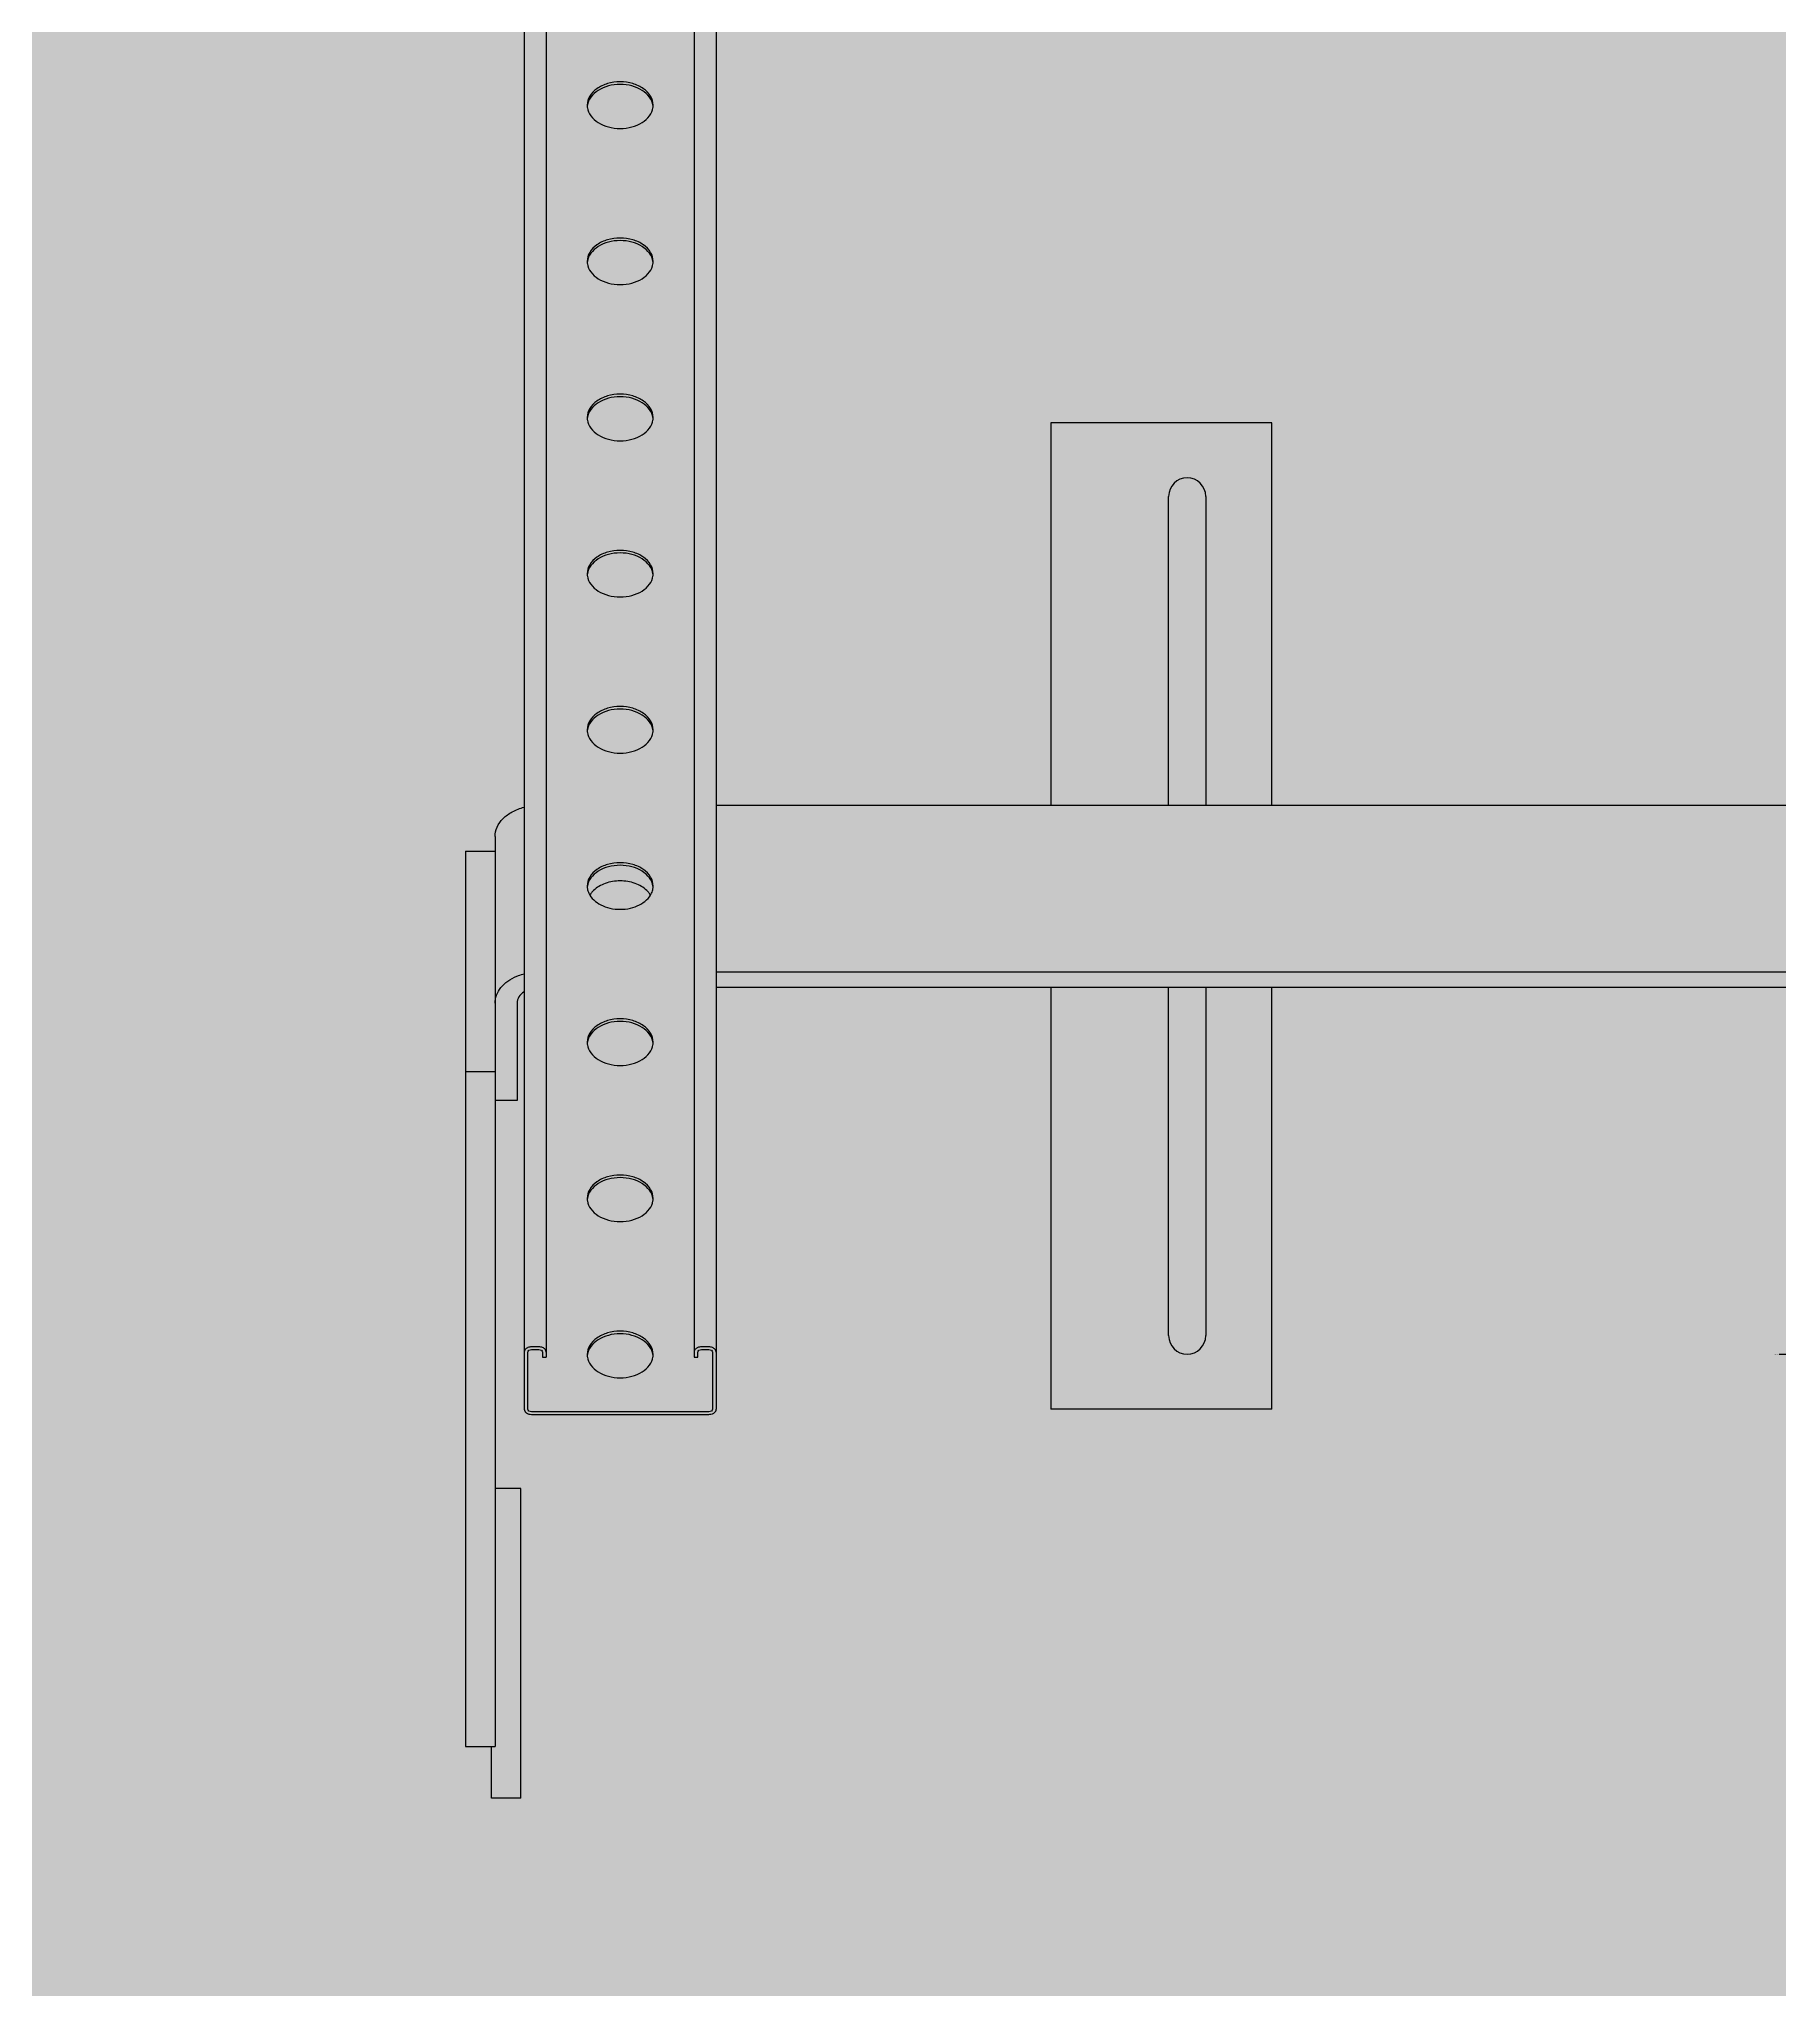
# Model space of a CAD drawing. Extents: x -18489 to 195597, y -1599 to 112111.
# Drawn here: x -14436.72 to -14399.23, y 2169.8 to 2211.81 of the extents above; entities that cross this region are included whole.
import ezdxf

# ---------------------------------------------------------------- set-up
doc = ezdxf.new("R2010")
doc.units = 0
doc.header["$LTSCALE"] = 100
for name, color, linetype in [('188K-SM-03-F10-MECH-EQ-Y2257103$0$0 Xref', 8, 'Continuous'), ('188K-SM-03-F10-MECH-EQ-Y2257103$0$M-EQU-FOUNDATION', 8, 'Continuous'), ('188K-SM-03-F10-MECH-EQ-Y2257103$0$Micron CUP L10 HVAC EQU$0$M-MECH-EQU', 136, 'Continuous'), ('188K-SM-03-F10-MECH-EQ-Y2257103$0$Micron CUP L10 HVAC EQU$0$M-PHASE1 AREA', 252, 'Continuous')]:
    doc.layers.add(name, color=color, linetype=linetype)
doc.styles.add('188K-SM-03-F10-MECH-EQ-Y2257103$0$Micron CUP L10 HVAC EQU$0$Standard', font='arial.ttf')
doc.dimstyles.new('188K-SM-03-F10-MECH-EQ-Y2257103$0$Micron CUP L10 HVAC EQU$0$Standard', dxfattribs={"dimtxt": 0.18, "dimasz": 0.18, "dimexe": 0.18, "dimexo": 0.0625, "dimgap": 0.09, "dimtad": 0, "dimtih": 1, "dimtoh": 1, "dimdec": 4, "dimzin": 0, "dimdsep": 46, "dimtxsty": '188K-SM-03-F10-MECH-EQ-Y2257103$0$Micron CUP L10 HVAC EQU$0$Standard', "dimcen": 0.09, "dimadec": 0, "dimazin": 0, "dimtfac": 1, "dimtdec": 4, "dimtofl": 0, "dimtmove": 0, "dimatfit": 3, "dimfxl": 1, "dimtolj": 1, "dimtzin": 0, "dimarcsym": 0})

# ---------------------------------------------------------------- blocks, each defined once
blk = doc.blocks.new('*D533')
at = {"layer": '188K-SM-03-F10-MECH-EQ-Y2257103$0$Micron CUP L10 HVAC EQU$0$M-PHASE1 AREA', "color": 0, "lineweight": -2, "transparency": 16777216}
for p, q in [((18382.33, 13214.75), (18382.33, 12660.38)), ((17909.33, 12660.56), (17439.2, 12660.56)), ((17909.33, 12600.37), (17909.33, 12660.74)), ((18382.15, 12660.56), (17909.51, 12660.56))]:
    blk.add_line(p, q, dxfattribs=at)
at = {"layer": '188K-SM-03-F10-MECH-EQ-Y2257103$0$Micron CUP L10 HVAC EQU$0$M-PHASE1 AREA', "color": 0, "transparency": 16777216}
for points in [[(17909.51, 12660.59), (17909.51, 12660.53), (17909.33, 12660.56)], [(18382.15, 12660.59), (18382.15, 12660.53), (18382.33, 12660.56)]]:
    blk.add_solid(points, dxfattribs=at)
at = {"layer": 'DefPoints', "color": 0, "transparency": 16777216}
for p in [(18382.33, 13214.82), (17909.33, 12660.56), (17909.33, 12600.31)]:
    blk.add_point(p, dxfattribs=at)
at = {"layer": '188K-SM-03-F10-MECH-EQ-Y2257103$0$Micron CUP L10 HVAC EQU$0$M-PHASE1 AREA', "color": 0, "transparency": 16777216, "insert": (17438.59, 12660.56), "char_height": 0.18, "attachment_point": 5, "style": '188K-SM-03-F10-MECH-EQ-Y2257103$0$Micron CUP L10 HVAC EQU$0$Standard'}
blk.add_mtext('\\A1;473.0000', dxfattribs=at)
blk = doc.blocks.new('188K-SM-03-F10-MECH-EQ-Y2257103$0$Micron CUP L10 HVAC EQU$0$A$C0c53ceb0')
at = {"layer": '188K-SM-03-F10-MECH-EQ-Y2257103$0$Micron CUP L10 HVAC EQU$0$M-PHASE1 AREA'}
for p, q in [((17168.81817, 13176.65158), (17168.81817, 12648.77738)), ((17210.1766, 13176.65158), (17210.1766, 12648.77738)), ((17173.57566, 13163.43251), (17173.57566, 12659.94603)), ((17205.41912, 13163.43251), (17205.41912, 12659.94603)), ((17282.28714, 12861.26232), (17282.28714, 12778.85407)), ((17329.86202, 12861.26232), (17282.28714, 12861.26232)), ((17329.86202, 12778.85407), (17329.86202, 12861.26232)), ((17307.66041, 12778.85407), (17307.66041, 12845.40403)), ((17315.65199, 12845.40403), (17315.65199, 12778.85407)), ((17210.1766, 12778.85407), (17679.45525, 12778.85407)), ((17162.53829, 12772.12596), (17162.53829, 12576.08288)), ((17156.19497, 12768.96269), (17156.19497, 12576.08288)), ((17156.19497, 12768.96269), (17162.53829, 12768.96269)), ((17210.1766, 12742.97084), (17679.45525, 12742.97084)), ((17167.29578, 12736.24274), (17167.29578, 12715.26666)), ((17679.45525, 12739.60679), (17210.1766, 12739.60679)), ((17282.28714, 12739.60679), (17282.28714, 12648.76118)), ((17307.66041, 12664.61947), (17307.66041, 12739.60679)), ((17315.65199, 12739.60679), (17315.65199, 12664.61947)), ((17329.86202, 12648.76118), (17329.86202, 12739.60679)), ((17156.19497, 12721.52352), (17162.53829, 12721.52352)), ((17167.29578, 12715.26516), (17162.53829, 12715.26516)), ((17169.61109, 12648.77738), (17169.61109, 12661.06738)), ((17171.98983, 12662.18873), (17170.404, 12662.18873)), ((17170.404, 12661.62806), (17171.98983, 12661.62806)), ((17172.78275, 12661.06738), (17172.78275, 12659.94603)), ((17206.21203, 12659.94603), (17206.21203, 12661.06738)), ((17208.59077, 12662.18873), (17207.00494, 12662.18873)), ((17207.00494, 12661.62806), (17208.59077, 12661.62806)), ((17209.38369, 12661.06738), (17209.38369, 12648.77738)), ((17172.78275, 12659.94603), (17173.57566, 12659.94603)), ((17205.41912, 12659.94603), (17206.21203, 12659.94603)), ((17208.59077, 12648.2167), (17170.404, 12648.2167)), ((17329.86202, 12648.76118), (17282.28714, 12648.76118)), ((17170.404, 12647.65603), (17208.59077, 12647.65603)), ((17168.10742, 12631.67629), (17162.53829, 12631.67629)), ((17168.10742, 12564.96838), (17168.10742, 12631.67629)), ((17156.19497, 12576.08288), (17162.53829, 12576.08288)), ((17161.7641, 12564.96838), (17161.7641, 12576.08288)), ((17168.10742, 12564.96838), (17161.7641, 12564.96838))]:
    blk.add_line(p, q, dxfattribs=at)
for centre, radius, start, end in [((17185.93616, 12929.67608), 3.54328, 180.0055407, 184.5768373), ((17185.98738, 12929.68035), 3.59469, 184.579493, 188.7122458), ((17193.00739, 12929.68035), 3.59469, 351.2877542, 355.420507), ((17193.05862, 12929.67608), 3.54328, 355.4231627, 359.9944593), ((17185.93616, 12896.03556), 3.54328, 180.0055407, 184.5768373), ((17185.98738, 12896.03983), 3.59469, 184.579493, 188.7122458), ((17193.00739, 12896.03983), 3.59469, 351.2877542, 355.420507), ((17193.05862, 12896.03556), 3.54328, 355.4231627, 359.9944593), ((17185.93616, 12862.39504), 3.54328, 180.0055407, 184.5768373), ((17185.98738, 12862.39931), 3.59469, 184.579493, 188.7122458), ((17193.00739, 12862.39931), 3.59469, 351.2877542, 355.420507), ((17193.05862, 12862.39504), 3.54328, 355.4231627, 359.9944593), ((17311.6562, 12845.40403), 3.99579, 0, 180), ((17185.93616, 12828.75452), 3.54328, 180.0055407, 184.5768373), ((17185.98738, 12828.75878), 3.59469, 184.579493, 188.7122458), ((17193.00739, 12828.75878), 3.59469, 351.2877542, 355.420507), ((17193.05862, 12828.75452), 3.54328, 355.4231627, 359.9944593), ((17185.93616, 12795.11399), 3.54328, 180.0055407, 184.5768373), ((17185.98738, 12795.11826), 3.59469, 184.579493, 188.7122458), ((17193.00739, 12795.11826), 3.59469, 351.2877542, 355.420507), ((17193.05862, 12795.11399), 3.54328, 355.4231627, 359.9944593), ((17185.93616, 12761.47347), 3.54328, 180.0055407, 184.5768373), ((17193.05862, 12761.47347), 3.54328, 355.4231627, 359.9944593), ((17185.98738, 12761.47774), 3.59469, 184.579493, 188.7122458), ((17187.438, 12756.70575), 5.29236, 134.1793977, 139.3501652), ((17191.55678, 12756.70575), 5.29236, 40.6498348, 45.8206023), ((17193.00739, 12761.47774), 3.59469, 351.2877542, 355.420507), ((17185.93616, 12727.83295), 3.54328, 180.0055407, 184.5768373), ((17193.05862, 12727.83295), 3.54328, 355.4231627, 359.9944593), ((17185.98738, 12727.83722), 3.59469, 184.579493, 188.7122458), ((17193.00739, 12727.83722), 3.59469, 351.2877542, 355.420507), ((17185.93616, 12694.19243), 3.54328, 180.0055407, 184.5768373), ((17193.05862, 12694.19243), 3.54328, 355.4231627, 359.9944593), ((17185.98738, 12694.19669), 3.59469, 184.579493, 188.7122458), ((17193.00739, 12694.19669), 3.59469, 351.2877542, 355.420507), ((17311.6562, 12664.61947), 3.99579, 180, 0), ((17171.99099, 12659.97761), 2.21113, 79.332974, 90.0300823), ((17185.93616, 12660.5519), 3.54328, 180.0055407, 184.5768373), ((17193.05862, 12660.5519), 3.54328, 355.4231627, 359.9944593), ((17208.59194, 12659.97761), 2.21113, 79.332974, 90.0300823), ((17185.98738, 12660.55617), 3.59469, 184.579493, 188.7122458), ((17193.00739, 12660.55617), 3.59469, 351.2877542, 355.420507)]:
    blk.add_arc(centre, radius, start, end, dxfattribs=at)
for points, knots in [([(17189.49739, 12934.69939), (17188.5821, 12934.69939), (17186.80607, 12934.46024), (17184.48086, 12933.40842), (17182.82528, 12931.77134), (17182.39287, 12930.34143), (17182.39287, 12929.67574)], [0, 0, 0, 0, 0.288006698, 0.555333419, 0.790532629, 1, 1, 1, 1]), ([(17189.49739, 12934.13872), (17188.64305, 12934.13872), (17186.97926, 12933.92933), (17184.76361, 12933.00577), (17183.10621, 12931.56656), (17182.53009, 12930.28124), (17182.43417, 12929.65495)], [0, 0, 0, 0, 0.284584443, 0.551250143, 0.788945637, 1, 1, 1, 1]), ([(17196.6019, 12929.67574), (17196.6019, 12930.34143), (17196.1695, 12931.77134), (17194.51392, 12933.40842), (17192.1887, 12934.46024), (17190.41268, 12934.69939), (17189.49739, 12934.69939)], [0, 0, 0, 0, 0.209467371, 0.444666581, 0.711993302, 1, 1, 1, 1]), ([(17196.5606, 12929.65495), (17196.46469, 12930.28124), (17195.88856, 12931.56656), (17194.23116, 12933.00577), (17192.01551, 12933.92933), (17190.35173, 12934.13872), (17189.49739, 12934.13872)], [0, 0, 0, 0, 0.211054363, 0.448749857, 0.715415557, 1, 1, 1, 1]), ([(17182.43417, 12929.13586), (17182.53009, 12928.50956), (17183.10621, 12927.22425), (17184.76361, 12925.78504), (17186.97926, 12924.86147), (17188.64305, 12924.65209), (17189.49739, 12924.65209)], [0, 0, 0, 0, 0.211054363, 0.448749857, 0.715415557, 1, 1, 1, 1]), ([(17189.49739, 12924.65209), (17190.35173, 12924.65209), (17192.01551, 12924.86147), (17194.23116, 12925.78504), (17195.88856, 12927.22425), (17196.46469, 12928.50956), (17196.5606, 12929.13586)], [0, 0, 0, 0, 0.284584443, 0.551250143, 0.788945637, 1, 1, 1, 1]), ([(17189.49739, 12901.05887), (17188.5821, 12901.05887), (17186.80607, 12900.81972), (17184.48086, 12899.7679), (17182.82528, 12898.13081), (17182.39287, 12896.70091), (17182.39287, 12896.03522)], [0, 0, 0, 0, 0.288006698, 0.555333419, 0.790532629, 1, 1, 1, 1]), ([(17189.49739, 12900.49819), (17188.64305, 12900.49819), (17186.97926, 12900.28881), (17184.76361, 12899.36525), (17183.10621, 12897.92603), (17182.53009, 12896.64072), (17182.43417, 12896.01443)], [0, 0, 0, 0, 0.284584443, 0.551250143, 0.788945637, 1, 1, 1, 1]), ([(17196.6019, 12896.03522), (17196.6019, 12896.70091), (17196.1695, 12898.13081), (17194.51392, 12899.7679), (17192.1887, 12900.81972), (17190.41268, 12901.05887), (17189.49739, 12901.05887)], [0, 0, 0, 0, 0.209467371, 0.444666581, 0.711993302, 1, 1, 1, 1]), ([(17196.5606, 12896.01443), (17196.46469, 12896.64072), (17195.88856, 12897.92603), (17194.23116, 12899.36525), (17192.01551, 12900.28881), (17190.35173, 12900.49819), (17189.49739, 12900.49819)], [0, 0, 0, 0, 0.211054363, 0.448749857, 0.715415557, 1, 1, 1, 1]), ([(17182.43417, 12895.49533), (17182.53009, 12894.86904), (17183.10621, 12893.58373), (17184.76361, 12892.14451), (17186.97926, 12891.22095), (17188.64305, 12891.01157), (17189.49739, 12891.01157)], [0, 0, 0, 0, 0.211054363, 0.448749857, 0.715415557, 1, 1, 1, 1]), ([(17189.49739, 12891.01157), (17190.35173, 12891.01157), (17192.01551, 12891.22095), (17194.23116, 12892.14451), (17195.88856, 12893.58373), (17196.46469, 12894.86904), (17196.5606, 12895.49533)], [0, 0, 0, 0, 0.284584443, 0.551250143, 0.788945637, 1, 1, 1, 1]), ([(17189.49739, 12867.41835), (17188.5821, 12867.41835), (17186.80607, 12867.1792), (17184.48086, 12866.12737), (17182.82528, 12864.49029), (17182.39287, 12863.06038), (17182.39287, 12862.3947)], [0, 0, 0, 0, 0.288006698, 0.555333419, 0.790532629, 1, 1, 1, 1]), ([(17189.49739, 12866.85767), (17188.64305, 12866.85767), (17186.97926, 12866.64829), (17184.76361, 12865.72472), (17183.10621, 12864.28551), (17182.53009, 12863.0002), (17182.43417, 12862.3739)], [0, 0, 0, 0, 0.284584443, 0.551250143, 0.788945637, 1, 1, 1, 1]), ([(17196.6019, 12862.3947), (17196.6019, 12863.06038), (17196.1695, 12864.49029), (17194.51392, 12866.12737), (17192.1887, 12867.1792), (17190.41268, 12867.41835), (17189.49739, 12867.41835)], [0, 0, 0, 0, 0.209467371, 0.444666581, 0.711993302, 1, 1, 1, 1]), ([(17196.5606, 12862.3739), (17196.46469, 12863.0002), (17195.88856, 12864.28551), (17194.23116, 12865.72472), (17192.01551, 12866.64829), (17190.35173, 12866.85767), (17189.49739, 12866.85767)], [0, 0, 0, 0, 0.211054363, 0.448749857, 0.715415557, 1, 1, 1, 1]), ([(17182.43417, 12861.85481), (17182.53009, 12861.22852), (17183.10621, 12859.9432), (17184.76361, 12858.50399), (17186.97926, 12857.58042), (17188.64305, 12857.37104), (17189.49739, 12857.37104)], [0, 0, 0, 0, 0.211054363, 0.448749857, 0.715415557, 1, 1, 1, 1]), ([(17189.49739, 12857.37104), (17190.35173, 12857.37104), (17192.01551, 12857.58042), (17194.23116, 12858.50399), (17195.88856, 12859.9432), (17196.46469, 12861.22852), (17196.5606, 12861.85481)], [0, 0, 0, 0, 0.284584443, 0.551250143, 0.788945637, 1, 1, 1, 1]), ([(17189.49739, 12833.77782), (17188.5821, 12833.77782), (17186.80607, 12833.53868), (17184.48086, 12832.48685), (17182.82528, 12830.84977), (17182.39287, 12829.41986), (17182.39287, 12828.75417)], [0, 0, 0, 0, 0.288006698, 0.555333419, 0.790532629, 1, 1, 1, 1]), ([(17189.49739, 12833.21715), (17188.64305, 12833.21715), (17186.97926, 12833.00777), (17184.76361, 12832.0842), (17183.10621, 12830.64499), (17182.53009, 12829.35968), (17182.43417, 12828.73338)], [0, 0, 0, 0, 0.284584443, 0.551250143, 0.788945637, 1, 1, 1, 1]), ([(17196.6019, 12828.75417), (17196.6019, 12829.41986), (17196.1695, 12830.84977), (17194.51392, 12832.48685), (17192.1887, 12833.53868), (17190.41268, 12833.77782), (17189.49739, 12833.77782)], [0, 0, 0, 0, 0.209467371, 0.444666581, 0.711993302, 1, 1, 1, 1]), ([(17196.5606, 12828.73338), (17196.46469, 12829.35968), (17195.88856, 12830.64499), (17194.23116, 12832.0842), (17192.01551, 12833.00777), (17190.35173, 12833.21715), (17189.49739, 12833.21715)], [0, 0, 0, 0, 0.211054363, 0.448749857, 0.715415557, 1, 1, 1, 1]), ([(17182.43417, 12828.21429), (17182.53009, 12827.58799), (17183.10621, 12826.30268), (17184.76361, 12824.86347), (17186.97926, 12823.9399), (17188.64305, 12823.73052), (17189.49739, 12823.73052)], [0, 0, 0, 0, 0.211054363, 0.448749857, 0.715415557, 1, 1, 1, 1]), ([(17189.49739, 12823.73052), (17190.35173, 12823.73052), (17192.01551, 12823.9399), (17194.23116, 12824.86347), (17195.88856, 12826.30268), (17196.46469, 12827.58799), (17196.5606, 12828.21429)], [0, 0, 0, 0, 0.284584443, 0.551250143, 0.788945637, 1, 1, 1, 1]), ([(17189.49739, 12800.1373), (17188.5821, 12800.1373), (17186.80607, 12799.89816), (17184.48086, 12798.84633), (17182.82528, 12797.20925), (17182.39287, 12795.77934), (17182.39287, 12795.11365)], [0, 0, 0, 0, 0.288006698, 0.555333419, 0.790532629, 1, 1, 1, 1]), ([(17189.49739, 12799.57663), (17188.64305, 12799.57663), (17186.97926, 12799.36725), (17184.76361, 12798.44368), (17183.10621, 12797.00447), (17182.53009, 12795.71916), (17182.43417, 12795.09286)], [0, 0, 0, 0, 0.284584443, 0.551250143, 0.788945637, 1, 1, 1, 1]), ([(17196.6019, 12795.11365), (17196.6019, 12795.77934), (17196.1695, 12797.20925), (17194.51392, 12798.84633), (17192.1887, 12799.89816), (17190.41268, 12800.1373), (17189.49739, 12800.1373)], [0, 0, 0, 0, 0.209467371, 0.444666581, 0.711993302, 1, 1, 1, 1]), ([(17196.5606, 12795.09286), (17196.46469, 12795.71916), (17195.88856, 12797.00447), (17194.23116, 12798.44368), (17192.01551, 12799.36725), (17190.35173, 12799.57663), (17189.49739, 12799.57663)], [0, 0, 0, 0, 0.211054363, 0.448749857, 0.715415557, 1, 1, 1, 1]), ([(17182.43417, 12794.57377), (17182.53009, 12793.94747), (17183.10621, 12792.66216), (17184.76361, 12791.22295), (17186.97926, 12790.29938), (17188.64305, 12790.09), (17189.49739, 12790.09)], [0, 0, 0, 0, 0.211054363, 0.448749857, 0.715415557, 1, 1, 1, 1]), ([(17189.49739, 12790.09), (17190.35173, 12790.09), (17192.01551, 12790.29938), (17194.23116, 12791.22295), (17195.88856, 12792.66216), (17196.46469, 12793.94747), (17196.5606, 12794.57377)], [0, 0, 0, 0, 0.284584443, 0.551250143, 0.788945637, 1, 1, 1, 1]), ([(17162.53829, 12772.12596), (17162.53829, 12772.81636), (17162.86866, 12774.26756), (17164.23161, 12776.13853), (17166.27912, 12777.60302), (17167.92324, 12778.22332), (17168.8024, 12778.44925)], [0, 0, 0, 0, 0.21748498, 0.45261355, 0.714058089, 1, 1, 1, 1]), ([(17189.49739, 12766.49678), (17188.5821, 12766.49678), (17186.80607, 12766.25763), (17184.48086, 12765.20581), (17182.82528, 12763.56873), (17182.39287, 12762.13882), (17182.39287, 12761.47313)], [0, 0, 0, 0, 0.288006698, 0.555333419, 0.790532629, 1, 1, 1, 1]), ([(17189.49739, 12765.9361), (17188.64305, 12765.9361), (17186.97926, 12765.72672), (17184.76361, 12764.80316), (17183.10621, 12763.36394), (17182.53009, 12762.07863), (17182.43417, 12761.45234)], [0, 0, 0, 0, 0.284584443, 0.551250143, 0.788945637, 1, 1, 1, 1]), ([(17196.6019, 12761.47313), (17196.6019, 12762.13882), (17196.1695, 12763.56873), (17194.51392, 12765.20581), (17192.1887, 12766.25763), (17190.41268, 12766.49678), (17189.49739, 12766.49678)], [0, 0, 0, 0, 0.209467371, 0.444666581, 0.711993302, 1, 1, 1, 1]), ([(17196.5606, 12761.45234), (17196.46469, 12762.07863), (17195.88856, 12763.36394), (17194.23116, 12764.80316), (17192.01551, 12765.72672), (17190.35173, 12765.9361), (17189.49739, 12765.9361)], [0, 0, 0, 0, 0.211054363, 0.448749857, 0.715415557, 1, 1, 1, 1]), ([(17195.24506, 12760.50123), (17194.54107, 12761.18614), (17192.67277, 12762.24312), (17189.49739, 12762.74511), (17186.322, 12762.24312), (17184.45371, 12761.18614), (17183.74971, 12760.50123)], [0, 0, 0, 0, 0.236938801, 0.5, 0.763061198, 1, 1, 1, 1]), ([(17182.74059, 12759.92074), (17183.2418, 12758.8299), (17184.82036, 12757.47092), (17187.31369, 12756.61087), (17188.76101, 12756.44948), (17189.49739, 12756.44948)], [0, 0, 0, 0, 0.454971083, 0.720915951, 1, 1, 1, 1]), ([(17189.49739, 12756.44948), (17190.23377, 12756.44948), (17191.68109, 12756.61087), (17194.17441, 12757.47092), (17195.75297, 12758.8299), (17196.25418, 12759.92074)], [0, 0, 0, 0, 0.279084049, 0.545028917, 1, 1, 1, 1]), ([(17162.53829, 12736.24274), (17162.53829, 12736.8295), (17162.77172, 12738.04886), (17163.76118, 12739.69649), (17165.29495, 12741.08484), (17166.55953, 12741.76475), (17167.24472, 12742.04848)], [0, 0, 0, 0, 0.222954822, 0.459664115, 0.718205, 1, 1, 1, 1]), ([(17167.24472, 12742.04848), (17167.3693, 12742.10006), (17167.87887, 12742.30014), (17168.40282, 12742.46334), (17168.8024, 12742.56603)], [0, 0, 0, 0, 0.246316039, 1, 1, 1, 1]), ([(17168.79917, 12738.69675), (17168.36141, 12738.40663), (17167.61149, 12737.70781), (17167.29578, 12736.70726), (17167.29578, 12736.24274)], [0, 0, 0, 0, 0.530633996, 1, 1, 1, 1]), ([(17189.49739, 12732.85626), (17188.5821, 12732.85626), (17186.80607, 12732.61711), (17184.48086, 12731.56529), (17182.82528, 12729.9282), (17182.39287, 12728.4983), (17182.39287, 12727.83261)], [0, 0, 0, 0, 0.288006698, 0.555333419, 0.790532629, 1, 1, 1, 1]), ([(17189.49739, 12732.29558), (17188.64305, 12732.29558), (17186.97926, 12732.0862), (17184.76361, 12731.16263), (17183.10621, 12729.72342), (17182.53009, 12728.43811), (17182.43417, 12727.81182)], [0, 0, 0, 0, 0.284584443, 0.551250143, 0.788945637, 1, 1, 1, 1]), ([(17196.6019, 12727.83261), (17196.6019, 12728.4983), (17196.1695, 12729.9282), (17194.51392, 12731.56529), (17192.1887, 12732.61711), (17190.41268, 12732.85626), (17189.49739, 12732.85626)], [0, 0, 0, 0, 0.209467371, 0.444666581, 0.711993302, 1, 1, 1, 1]), ([(17196.5606, 12727.81182), (17196.46469, 12728.43811), (17195.88856, 12729.72342), (17194.23116, 12731.16263), (17192.01551, 12732.0862), (17190.35173, 12732.29558), (17189.49739, 12732.29558)], [0, 0, 0, 0, 0.211054363, 0.448749857, 0.715415557, 1, 1, 1, 1]), ([(17182.43417, 12727.29272), (17182.53009, 12726.66643), (17183.10621, 12725.38112), (17184.76361, 12723.9419), (17186.97926, 12723.01834), (17188.64305, 12722.80896), (17189.49739, 12722.80896)], [0, 0, 0, 0, 0.211054363, 0.448749857, 0.715415557, 1, 1, 1, 1]), ([(17189.49739, 12722.80896), (17190.35173, 12722.80896), (17192.01551, 12723.01834), (17194.23116, 12723.9419), (17195.88856, 12725.38112), (17196.46469, 12726.66643), (17196.5606, 12727.29272)], [0, 0, 0, 0, 0.284584443, 0.551250143, 0.788945637, 1, 1, 1, 1]), ([(17189.49739, 12699.21574), (17188.5821, 12699.21574), (17186.80607, 12698.97659), (17184.48086, 12697.92476), (17182.82528, 12696.28768), (17182.39287, 12694.85777), (17182.39287, 12694.19208)], [0, 0, 0, 0, 0.288006698, 0.555333419, 0.790532629, 1, 1, 1, 1]), ([(17189.49739, 12698.65506), (17188.64305, 12698.65506), (17186.97926, 12698.44568), (17184.76361, 12697.52211), (17183.10621, 12696.0829), (17182.53009, 12694.79759), (17182.43417, 12694.17129)], [0, 0, 0, 0, 0.284584443, 0.551250143, 0.788945637, 1, 1, 1, 1]), ([(17196.6019, 12694.19208), (17196.6019, 12694.85777), (17196.1695, 12696.28768), (17194.51392, 12697.92476), (17192.1887, 12698.97659), (17190.41268, 12699.21574), (17189.49739, 12699.21574)], [0, 0, 0, 0, 0.209467371, 0.444666581, 0.711993302, 1, 1, 1, 1]), ([(17196.5606, 12694.17129), (17196.46469, 12694.79759), (17195.88856, 12696.0829), (17194.23116, 12697.52211), (17192.01551, 12698.44568), (17190.35173, 12698.65506), (17189.49739, 12698.65506)], [0, 0, 0, 0, 0.211054363, 0.448749857, 0.715415557, 1, 1, 1, 1]), ([(17182.43417, 12693.6522), (17182.53009, 12693.0259), (17183.10621, 12691.74059), (17184.76361, 12690.30138), (17186.97926, 12689.37781), (17188.64305, 12689.16843), (17189.49739, 12689.16843)], [0, 0, 0, 0, 0.211054363, 0.448749857, 0.715415557, 1, 1, 1, 1]), ([(17189.49739, 12689.16843), (17190.35173, 12689.16843), (17192.01551, 12689.37781), (17194.23116, 12690.30138), (17195.88856, 12691.74059), (17196.46469, 12693.0259), (17196.5606, 12693.6522)], [0, 0, 0, 0, 0.284584443, 0.551250143, 0.788945637, 1, 1, 1, 1]), ([(17189.49739, 12665.57521), (17188.5821, 12665.57521), (17186.80607, 12665.33607), (17184.48086, 12664.28424), (17182.82528, 12662.64716), (17182.39287, 12661.21725), (17182.39287, 12660.55156)], [0, 0, 0, 0, 0.288006698, 0.555333419, 0.790532629, 1, 1, 1, 1]), ([(17189.49739, 12665.01454), (17188.64305, 12665.01454), (17186.97926, 12664.80516), (17184.76361, 12663.88159), (17183.10621, 12662.44238), (17182.53009, 12661.15707), (17182.43417, 12660.53077)], [0, 0, 0, 0, 0.284584443, 0.551250143, 0.788945637, 1, 1, 1, 1]), ([(17196.6019, 12660.55156), (17196.6019, 12661.21725), (17196.1695, 12662.64716), (17194.51392, 12664.28424), (17192.1887, 12665.33607), (17190.41268, 12665.57521), (17189.49739, 12665.57521)], [0, 0, 0, 0, 0.209467371, 0.444666581, 0.711993302, 1, 1, 1, 1]), ([(17196.5606, 12660.53077), (17196.46469, 12661.15707), (17195.88856, 12662.44238), (17194.23116, 12663.88159), (17192.01551, 12664.80516), (17190.35173, 12665.01454), (17189.49739, 12665.01454)], [0, 0, 0, 0, 0.211054363, 0.448749857, 0.715415557, 1, 1, 1, 1]), ([(17169.61109, 12662.0385), (17169.53478, 12662.00734), (17169.2644, 12661.87592), (17169.0263, 12661.65977), (17168.92231, 12661.46704)], [0, 0, 0, 0, 0.273440322, 1, 1, 1, 1]), ([(17169.61109, 12661.06738), (17169.61109, 12661.22054), (17169.84712, 12661.5539), (17170.20927, 12661.62806), (17170.404, 12661.62806)], [0, 0, 0, 0, 0.440239368, 1, 1, 1, 1]), ([(17171.98983, 12661.62806), (17172.18457, 12661.62806), (17172.54671, 12661.5539), (17172.78275, 12661.22054), (17172.78275, 12661.06738)], [0, 0, 0, 0, 0.559760632, 1, 1, 1, 1]), ([(17173.57566, 12661.06738), (17173.57566, 12661.26724), (17173.38951, 12661.70666), (17173.00213, 12661.94892), (17172.78275, 12662.0385)], [0, 0, 0, 0, 0.457524368, 1, 1, 1, 1]), ([(17206.21203, 12662.0385), (17206.13573, 12662.00734), (17205.86534, 12661.87592), (17205.62724, 12661.65977), (17205.52325, 12661.46704)], [0, 0, 0, 0, 0.273440322, 1, 1, 1, 1]), ([(17206.21203, 12661.06738), (17206.21203, 12661.22054), (17206.44807, 12661.5539), (17206.81021, 12661.62806), (17207.00494, 12661.62806)], [0, 0, 0, 0, 0.440239368, 1, 1, 1, 1]), ([(17208.59077, 12661.62806), (17208.78551, 12661.62806), (17209.14765, 12661.5539), (17209.38369, 12661.22054), (17209.38369, 12661.06738)], [0, 0, 0, 0, 0.559760632, 1, 1, 1, 1]), ([(17210.1766, 12661.06738), (17210.1766, 12661.26724), (17209.99045, 12661.70666), (17209.60307, 12661.94892), (17209.38369, 12662.0385)], [0, 0, 0, 0, 0.457524368, 1, 1, 1, 1]), ([(17182.43417, 12660.01168), (17182.53009, 12659.38538), (17183.10621, 12658.10007), (17184.76361, 12656.66086), (17186.97926, 12655.73729), (17188.64305, 12655.52791), (17189.49739, 12655.52791)], [0, 0, 0, 0, 0.211054363, 0.448749857, 0.715415557, 1, 1, 1, 1]), ([(17189.49739, 12655.52791), (17190.35173, 12655.52791), (17192.01551, 12655.73729), (17194.23116, 12656.66086), (17195.88856, 12658.10007), (17196.46469, 12659.38538), (17196.5606, 12660.01168)], [0, 0, 0, 0, 0.284584443, 0.551250143, 0.788945637, 1, 1, 1, 1]), ([(17168.81817, 12648.77738), (17168.81817, 12648.61842), (17168.8898, 12648.3977), (17169.02148, 12648.22571), (17169.05971, 12648.18252)], [0, 0, 0, 0, 0.733758948, 1, 1, 1, 1]), ([(17169.05971, 12648.18252), (17169.13368, 12648.09897), (17169.5112, 12647.77981), (17170.02615, 12647.65603), (17170.404, 12647.65603)], [0, 0, 0, 0, 0.227996945, 1, 1, 1, 1]), ([(17170.404, 12648.2167), (17170.20927, 12648.2167), (17169.84712, 12648.29086), (17169.61109, 12648.62422), (17169.61109, 12648.77738)], [0, 0, 0, 0, 0.559760632, 1, 1, 1, 1]), ([(17209.38369, 12648.77738), (17209.38369, 12648.62422), (17209.14765, 12648.29086), (17208.78551, 12648.2167), (17208.59077, 12648.2167)], [0, 0, 0, 0, 0.440239368, 1, 1, 1, 1]), ([(17208.59077, 12647.65603), (17208.74871, 12647.65603), (17209.30292, 12647.70989), (17209.88045, 12648.02185), (17210.07246, 12648.37772)], [0, 0, 0, 0, 0.280876256, 1, 1, 1, 1])]:
    blk.add_open_spline(points, degree=3, knots=knots, dxfattribs=at)
for points in [[(17182.43417, 12760.93324), (17182.48755, 12760.58469), (17182.59337, 12760.24115), (17182.74059, 12759.92074)], [(17183.42266, 12760.15338), (17183.2556, 12759.95856), (17183.10275, 12759.7503), (17182.96949, 12759.53097)], [(17196.02528, 12759.53097), (17195.89202, 12759.7503), (17195.73917, 12759.95856), (17195.57212, 12760.15338)], [(17196.25418, 12759.92074), (17196.40141, 12760.24115), (17196.50722, 12760.58469), (17196.5606, 12760.93324)], [(17168.92231, 12661.46704), (17168.85694, 12661.34588), (17168.81817, 12661.20505), (17168.81817, 12661.06738)], [(17170.404, 12662.18873), (17170.13499, 12662.18873), (17169.86013, 12662.14019), (17169.61109, 12662.0385)], [(17172.78275, 12662.0385), (17172.65976, 12662.08872), (17172.5308, 12662.12581), (17172.40027, 12662.15053)], [(17205.52325, 12661.46704), (17205.45788, 12661.34588), (17205.41912, 12661.20505), (17205.41912, 12661.06738)], [(17207.00494, 12662.18873), (17206.73594, 12662.18873), (17206.46108, 12662.14019), (17206.21203, 12662.0385)], [(17209.38369, 12662.0385), (17209.2607, 12662.08872), (17209.13175, 12662.12581), (17209.00122, 12662.15053)], [(17210.07246, 12648.37772), (17210.13783, 12648.49888), (17210.1766, 12648.63971), (17210.1766, 12648.77738)]]:
    blk.add_open_spline(points, degree=3, dxfattribs=at)
dim = blk.add_linear_dim(base=(17909.32772, 12660.55617), p1=(18382.32772, 13214.8156), p2=(17909.32772, 12600.31068), angle=180, dimstyle='188K-SM-03-F10-MECH-EQ-Y2257103$0$Micron CUP L10 HVAC EQU$0$Standard', dxfattribs=at)
dim.commit()
dim.dimension.update_dxf_attribs({"geometry": '*D533', "text_midpoint": (17438.58855, 12660.55617), "dimtype": 128})
blk = doc.blocks.new('188K-SM-03-F10-MECH-EQ-Y2257103$0$Micron CUP L10 HVAC EQU')
at = {"layer": '188K-SM-03-F10-MECH-EQ-Y2257103$0$Micron CUP L10 HVAC EQU$0$M-MECH-EQU'}
blk.add_blockref('188K-SM-03-F10-MECH-EQ-Y2257103$0$Micron CUP L10 HVAC EQU$0$A$C0c53ceb0', (-206166.7, 2082.18), dxfattribs=at)
blk = doc.blocks.new('188K-SM-03-F10-MECH-EQ-Y2257103')
at = {"layer": '188K-SM-03-F10-MECH-EQ-Y2257103$0$M-EQU-FOUNDATION'}
h = blk.add_hatch(dxfattribs=at)
h.set_pattern_fill('AR-CONC', color=256, scale=0.1)
h.set_pattern_definition([(50, (4473.521, 709.199), (18.218467, -1.593909), [1.905, -20.955]), (355, (4473.521, 709.2), (-3.524342, 19.105685), [1.524, -16.764058]), (100.45144, (4475.04, 709.066), (14.694125, 17.511775), [1.619001, -17.809024]), (46.1842, (4473.521, 714.28), (27.107904, -4.204233), [2.8575, -31.4325]), (96.63556, (4475.78, 713.93), (23.740413, 24.742612), [2.428502, -26.71356]), (351.18415, (4473.52, 714.28), (23.740413, 24.742612), [2.285997, -25.145973]), (21, (4476.061, 713.009), (15.161439, -10.22652), [1.905, -20.955]), (326, (4476.061, 713.01), (6.180203, 18.418797), [1.524, -16.764]), (71.45144, (4477.325, 712.157), (21.341642, 8.192277), [1.619001, -17.808994]), (37.5, (4473.5214, 709.199), (0.3088603, 8.4555039), [0, -16.5608, 0, -17.018, 0, -16.8275]), (7.5, (4473.521, 709.199), (6.6819663, 10.0180575), [0, -9.7028, 0, -16.1798, 0, -6.4135]), (327.5, (4467.857, 709.199), (13.5590595, -0.5728744), [0, -6.35, 0, -19.812, 0, -26.289]), (317.5, (4465.317, 709.199), (14.812918, 2.542649), [0, -8.255, 0, -13.1572, 0, -18.669])])
h.paths.add_polyline_path([(-14928.149, 5602.459), (-14278.149, 5602.459), (-14278.149, 1902.459), (-14928.149, 1902.459)], flags=16)
h.paths.add_polyline_path([(-14933.149, 5607.459), (-14273.149, 5607.459), (-14273.149, 1897.459), (-14933.149, 1897.459)])
h = blk.add_hatch(dxfattribs=at)
h.set_pattern_fill('AR-CONC', color=256, scale=0.3)
h.set_pattern_definition([(50, (4473.52, 709.2), (54.6554, -4.78173), [5.715, -62.865]), (355, (4473.52, 709.2), (-10.57303, 57.31705), [4.572, -50.29218]), (100.45144, (4478.076, 708.8), (44.08237, 52.53533), [4.857, -53.42707]), (46.1842, (4473.52, 724.44), (81.32371, -12.6127), [8.5725, -94.2975]), (96.63556, (4480.3, 723.39), (71.22124, 74.22784), [7.2855, -80.14068]), (351.18415, (4473.52, 724.44), (71.22124, 74.22784), [6.858, -75.43792]), (21, (4481.14, 720.63), (45.48432, -30.67956), [5.715, -62.865]), (326, (4481.14, 720.63), (18.54061, 55.25639), [4.572, -50.292]), (71.45144, (4484.93, 718.07), (64.02493, 24.57683), [4.857, -53.42698]), (37.5, (4473.521, 709.2), (0.926581, 25.366512), [0, -49.6824, 0, -51.054, 0, -50.4825]), (7.5, (4473.52, 709.2), (20.0459, 30.054172), [0, -29.1084, 0, -48.5394, 0, -19.2405]), (327.5, (4456.529, 709.2), (40.677179, -1.718623), [0, -19.05, 0, -59.436, 0, -78.867]), (317.5, (4448.91, 709.2), (44.438754, 7.62795), [0, -24.765, 0, -39.4716, 0, -56.007])])
h.paths.add_polyline_path([(-14918.149, 5592.459), (-14288.149, 5592.459), (-14288.149, 1912.459), (-14918.149, 1912.459)])
at = {"layer": '188K-SM-03-F10-MECH-EQ-Y2257103$0$0 Xref', "xscale": 0.1, "yscale": 0.1, "zscale": 0.1}
blk.add_blockref('188K-SM-03-F10-MECH-EQ-Y2257103$0$Micron CUP L10 HVAC EQU', (4473.521, 709.199), dxfattribs=at)

msp = doc.modelspace()

# ---------------------------------------------------------------- block references
msp.add_blockref('188K-SM-03-F10-MECH-EQ-Y2257103', (0, 0))

doc.saveas('drawing.dxf')
